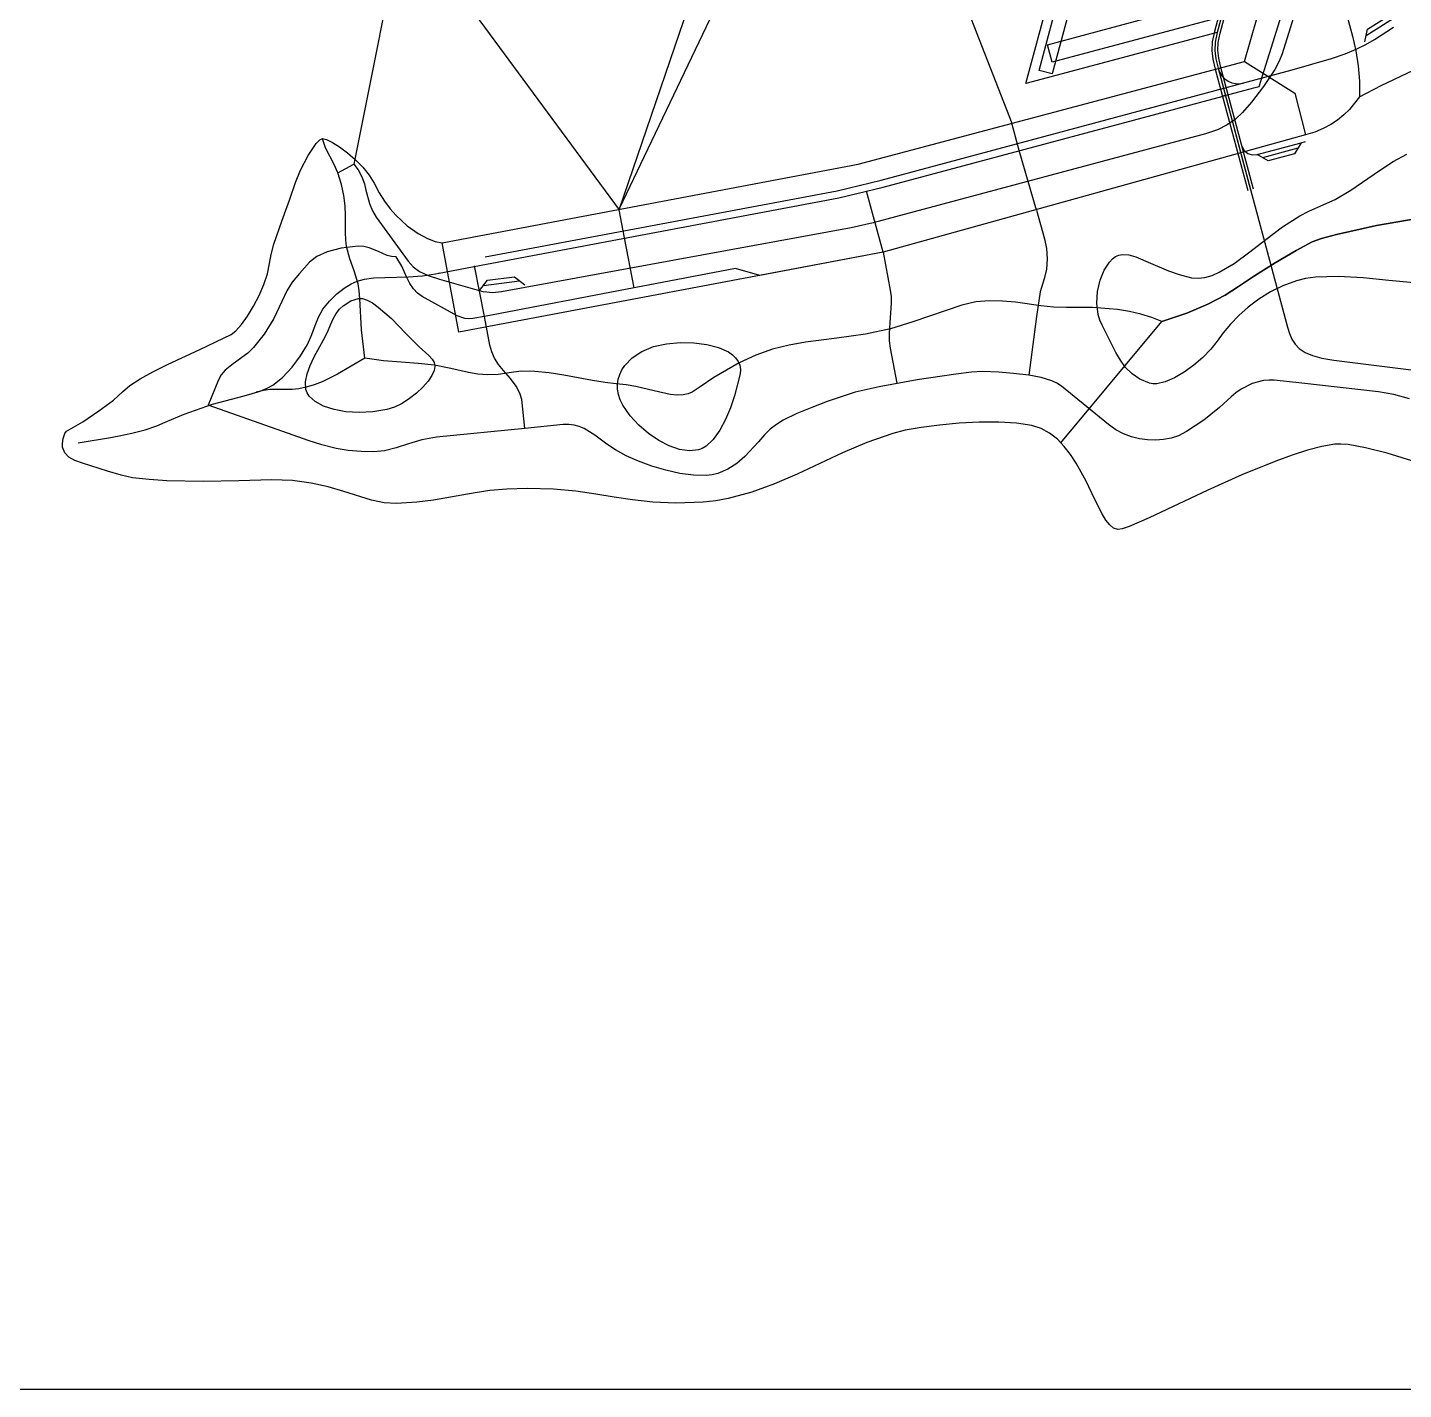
# Model space of a CAD drawing. Header units: millimetres. Extents: x 2 to 2848, y 1 to 2248.
# Drawn here: x 300.2 to 601.8, y 1.5 to 300.1 of the extents above; entities that cross this region are included whole.
import ezdxf

# ---------------------------------------------------------------- set-up
doc = ezdxf.new("R2010")
doc.units = ezdxf.units.MM
for name, color, linetype in [('100m', 7, 'CONTINUOUS'), ('9x', 7, 'CONTINUOUS'), ('9xx', 7, 'CONTINUOUS'), ('9xx淵', 7, 'CONTINUOUS'), ('9x淵', 7, 'CONTINUOUS'), ('島嶼', 7, 'CONTINUOUS'), ('州境', 7, 'CONTINUOUS'), ('市街地', 7, 'CONTINUOUS'), ('浦州港線', 7, 'CONTINUOUS'), ('浦陰交通', 7, 'CONTINUOUS'), ('海岸線', 7, 'CONTINUOUS'), ('海洋', 7, 'CONTINUOUS'), ('空港', 7, 'CONTINUOUS'), ('臨海線', 7, 'CONTINUOUS'), ('自轉車道・登山道', 7, 'CONTINUOUS'), ('航路', 7, 'CONTINUOUS'), ('車廠', 7, 'CONTINUOUS')]:
    doc.layers.add(name, color=color, linetype=linetype)

msp = doc.modelspace()

# ---------------------------------------------------------------- linework, layer by layer
at = {"layer": '100m', "color": 1}
msp.add_lwpolyline([(604.175101, 244.063313), (598.620353, 244.631237), (592.960367, 245.15532), (587.498984, 245.444948), (582.540047, 245.309512), (580.343946, 245.022829), (578.387398, 244.5584), (575.404439, 243.454119), (572.638017, 242.079892), (570.094963, 240.492223), (567.782108, 238.747612), (565.706282, 236.902563), (563.874318, 235.013577), (562.293046, 233.137155), (560.969298, 231.3298), (559.570893, 229.539375), (557.831727, 227.739577), (555.857815, 226.025768), (553.755168, 224.493312), (551.6298, 223.237574), (549.587724, 222.353917), (547.734952, 221.937704), (546.912684, 221.934691), (546.177498, 222.0843), (546.177498, 222.0843), (544.048826, 223.00299), (542.326139, 224.163705), (540.924893, 225.541757), (539.760543, 227.112462), (538.748546, 228.851135), (537.804359, 230.733089), (535.781238, 234.8281), (535.285604, 235.93797), (534.933838, 237.12117), (534.62665, 239.62845), (534.789156, 242.191717), (535.350838, 244.65275), (536.241177, 246.853327), (537.389656, 248.635225), (538.038661, 249.319726), (538.725756, 249.840223), (539.442126, 250.176941), (540.178958, 250.3101), (541.65571, 250.194238), (543.145159, 249.793005), (546.376728, 248.407437), (550.302827, 246.699427), (552.660439, 245.895138), (555.352618, 245.215), (556.811865, 245.083251), (558.311656, 245.260126), (559.851071, 245.710838), (561.42919, 246.400598), (564.697865, 248.358118), (568.110323, 250.854387), (571.659208, 253.611108), (575.337163, 256.349983), (579.136832, 258.792713), (581.08001, 259.816055), (583.050858, 260.661), (586.8346, 262.366019), (590.300352, 264.391905), (596.589993, 268.730412), (599.569933, 270.705101), (602.543986, 272.324789)], dxfattribs=at)
for points in [[(379.0119, 216.2842), (375.931541, 215.810816), (372.909998, 215.670625), (370.041085, 215.84384), (367.418615, 216.310675), (365.136404, 217.051345), (363.288264, 218.046063), (361.968012, 219.275043), (361.53516, 219.971199), (361.26946, 220.7185), (361.17169, 222.348346), (361.516985, 224.116764), (362.193959, 225.974266), (363.091228, 227.871362), (365.101112, 231.58638), (365.990958, 233.305322), (366.65556, 234.8659), (367.226304, 236.219654), (367.89482, 237.361839), (368.640068, 238.308539), (369.44101, 239.075838), (371.125815, 240.136567), (372.78092, 240.6727), (373.654471, 240.657647), (374.680248, 240.314731), (375.842162, 239.672406), (377.124125, 238.759125), (379.983839, 236.233506), (383.13068, 232.9655), (386.049801, 230.076953), (388.18675, 228.1485), (388.903123, 227.361818), (389.353409, 226.596172), (389.514093, 225.778564), (389.36166, 224.836), (388.867969, 223.76577), (388.02304, 222.540747), (386.888204, 221.238507), (385.524788, 219.936625), (383.99412, 218.712678), (382.357531, 217.644241), (380.676348, 216.808889), (379.0119, 216.2842)], [(447.27812, 207.4437), (445.321212, 207.254342), (443.160572, 207.566723), (440.88233, 208.33184), (438.572618, 209.500688), (436.317564, 211.024262), (434.2033, 212.853558), (432.315955, 214.939572), (430.74166, 217.2333), (430.150996, 218.419662), (429.761871, 219.592845), (429.564983, 220.745875), (429.551029, 221.871775), (429.710709, 222.963569), (430.034721, 224.01428), (430.513761, 225.016932), (431.13853, 225.96455), (432.788043, 227.666777), (434.908846, 229.06515), (437.426523, 230.103861), (440.26666, 230.7271), (443.282497, 230.974618), (446.285931, 230.92138), (449.140538, 230.564286), (451.70989, 229.900238), (453.857562, 228.926134), (454.730635, 228.321843), (455.447129, 227.638877), (455.989989, 226.876846), (456.342163, 226.035365), (456.486598, 225.114045), (456.40624, 224.1125), (455.192177, 219.328622), (454.288005, 216.70544), (453.201818, 214.13365), (451.945676, 211.767416), (450.531639, 209.760903), (448.971767, 208.268276), (448.140912, 207.762846), (447.27812, 207.4437)]]:
    msp.add_lwpolyline(points, close=True, dxfattribs=at)
at = {"layer": '9x', "color": 1}
for points in [[(378.51953, 245.2666), (383.716648, 245.41585), (386.825588, 245.656834), (389.64194, 246.0571), (390.48512, 246.227706), (390.364958, 246.207892), (390.433816, 246.223075), (400.85228, 248.2099), (478.067545, 262.7171), (487.761786, 265.07), (487.780086, 265.07), (562.285169, 285.03355), (562.963258, 285.215244), (562.958045, 285.21385), (562.380436, 285.059084), (563.517775, 285.363839), (569.335499, 286.9227), (570.185502, 287.1505), (579.630956, 317.3297)], [(311.34986, 209.008), (318.874639, 210.277238), (319.146047, 210.324377), (320.34781, 210.5297), (323.11562, 211.102209), (326.012539, 211.87375), (328.58883, 212.727416), (330.39476, 213.5463), (334.553476, 215.331462), (340.77035, 217.4839), (347.694398, 219.293275), (351.220807, 220.374306), (352.737943, 220.976134), (353.99116, 221.6254), (356.142461, 223.326622), (358.23178, 225.5976), (360.096954, 228.118478), (361.57582, 230.5694), (362.575602, 232.761536), (363.279386, 234.725962), (363.983757, 236.557058), (364.9853, 238.3492), (366.406476, 240.097048), (368.03113, 241.653412), (369.675667, 242.939945), (371.15649, 243.8783), (372.462607, 244.463223), (374.067246, 244.899562), (376.057267, 245.172345), (378.51953, 245.2666)]]:
    msp.add_lwpolyline(points, dxfattribs=at)
at = {"layer": '9xx', "color": 2}
for points in [[(566.808507, 387.0981), (587.389359, 310.2893), (590.647798, 298.1286), (591.384225, 294.952033), (591.908993, 291.644188), (592.178913, 288.268973), (592.150796, 284.8903), (591.117797, 283.440298), (589.986415, 282.104975), (588.742924, 280.884309), (587.373602, 279.778275), (585.864725, 278.786851), (584.202568, 277.910012), (582.373408, 277.147737), (580.36352, 276.5), (487.75936, 250.8354), (460.77186, 245.676), (455.41405, 247.2636), (433.18042, 243.0179), (400.36974, 236.7329)], [(592.150796, 284.8903), (596.942734, 287.329548), (604.036195, 290.694962), (611.964272, 294.136745), (615.782884, 295.620713), (619.260059, 296.8051), (636.138441, 295.2493), (638.563356, 296.231434), (644.340167, 298.721875), (651.221969, 302.036678), (654.375086, 303.789483), (656.961862, 305.4919), (659.231043, 307.430726), (661.592306, 309.847514), (666.433225, 315.501087), (671.168906, 321.224842), (673.398624, 323.729357), (675.48364, 325.791), (677.761707, 327.659732), (680.501587, 329.648784), (686.795004, 333.75315), (698.63397, 340.824)], [(521.362219, 260.0018), (517.574603, 273.0935), (515.984677, 279.072)], [(487.75934, 250.8354), (484.115287, 264.2116)], [(431.09906, 253.9217), (429.92103, 260.0934)], [(521.362217, 260.0018), (523.146673, 253.7112), (523.574241, 251.645781), (523.742552, 249.365825), (523.589533, 247.071956), (523.053113, 244.9648), (522.196247, 242.0802), (521.369323, 236.7329), (519.700105, 223.8475)], [(433.18041, 243.0179), (431.09906, 253.9217)], [(400.36974, 236.7329), (397.83235, 236.2418), (396.956803, 236.169655), (396.07999, 236.266138), (394.40629, 236.8265), (386.71227, 241.1061), (385.698141, 241.815486), (384.814481, 242.750013), (384.028961, 243.938358), (383.30925, 245.4092), (382.309934, 247.73525), (381.06614, 249.8102), (380.035592, 249.857162), (379.058321, 250.103242), (377.150627, 250.930688), (375.117095, 251.768389), (373.982526, 252.02729), (372.73176, 252.0922), (368.980808, 251.691198), (365.946622, 250.899438), (363.638365, 249.829783), (362.0652, 248.5951), (359.832138, 246.157591), (358.269252, 244.213075), (357.087258, 242.307672), (355.99687, 239.9875), (354.204146, 236.238984), (352.119469, 232.808), (349.774142, 229.890991), (348.513518, 228.686615), (347.19947, 227.6844), (344.988022, 226.138373), (343.556741, 224.939738), (342.673518, 223.889733), (342.10624, 222.7896), (339.8402, 217.242)], [(487.759342, 250.8354), (489.346869, 242.5011), (489.504804, 241.114992), (489.511215, 239.613466), (489.279904, 236.37755), (489.073807, 233.020134), (489.111737, 231.366733), (489.313799, 229.768), (490.802081, 222.062)], [(400.36974, 236.7329), (398.24161, 247.7946)], [(409.26448, 212.1657), (408.55487, 218.4918), (408.156361, 219.91248), (407.311784, 221.444263), (406.087142, 223.096214), (404.54844, 224.8774), (403.466454, 226.201933), (402.614745, 227.547438), (401.989228, 228.943248), (401.58582, 230.4187), (400.36974, 236.7329)], [(603.142725, 218.676975), (599.72468, 219.593945), (596.345108, 220.1756), (579.517344, 222.0671), (573.450131, 222.7481), (572.3579, 222.783934), (571.174987, 222.664013), (568.67277, 221.98735), (566.214781, 220.779013), (565.087152, 219.994497), (564.072319, 219.0999), (561.509966, 216.7463), (558.034517, 213.96175), (554.280533, 211.4778), (552.497391, 210.577159), (550.882575, 210.026), (549.224132, 209.729742), (547.500559, 209.595098), (545.735788, 209.63704), (543.953748, 209.870537), (542.178373, 210.310562), (540.433593, 210.972083), (538.743339, 211.870072), (537.131544, 213.0195), (526.84166, 221.4385), (525.871588, 222.084648), (524.751282, 222.61225), (522.404652, 223.35175), (519.700107, 223.8475), (516.371992, 224.23325), (513.097317, 224.498453), (509.535979, 224.619), (507.144932, 224.472106), (503.720146, 224.075272), (495.211993, 222.794875), (486.896781, 221.303991), (481.659771, 220.1288), (475.539224, 218.039663), (472.154853, 216.7924), (468.862495, 215.478913), (465.888644, 213.964192), (464.402766, 213.02942), (463.04443, 211.9905), (461.766237, 210.739155), (460.431039, 209.241164), (457.431776, 205.991963), (455.688782, 204.48411), (453.730928, 203.21633), (451.518748, 202.3103), (450.304954, 202.030966), (449.01278, 201.8877), (446.212448, 201.935991), (443.216046, 202.324727), (440.132446, 202.998727), (437.070517, 203.902813), (434.139134, 204.981803), (431.447165, 206.180517), (429.103483, 207.443776), (427.21696, 208.7164), (424.572098, 210.699638), (422.260919, 212.1185), (421.155134, 212.597259), (420.042378, 212.912088), (418.89252, 213.055372), (417.67543, 213.0195), (409.26448, 212.1657), (389.86354, 210.2219), (386.640979, 209.647641), (383.745432, 208.785475), (381.064667, 207.897397), (378.48645, 207.2454), (376.081355, 207.028184), (373.339782, 207.086875), (370.530503, 207.364903), (367.92229, 207.8057), (364.724957, 208.606167), (361.756165, 209.540463), (357.45208, 211.0818), (339.8402, 217.242)]]:
    msp.add_lwpolyline(points, dxfattribs=at)
at = {"layer": '9xx淵', "color": 1}
for points in [[(566.808505, 387.0981), (587.389357, 310.2893), (590.647796, 298.1286), (591.384223, 294.952033), (591.908991, 291.644188), (592.178911, 288.268973), (592.150794, 284.8903), (591.117795, 283.440298), (589.986413, 282.104975), (588.742922, 280.884309), (587.3736, 279.778275), (585.864723, 278.786851), (584.202566, 277.910012), (582.373406, 277.147737), (580.363518, 276.5), (487.759358, 250.8354), (460.77186, 245.676), (455.41405, 247.2636), (433.18042, 243.0179), (400.36974, 236.7329)], [(592.150794, 284.8903), (596.942732, 287.329548), (604.036193, 290.694962), (611.96427, 294.136745), (615.782882, 295.620713), (619.260057, 296.8051), (636.138439, 295.2493), (638.563354, 296.231434), (644.340165, 298.721875), (651.221967, 302.036678), (654.375084, 303.789483), (656.96186, 305.4919), (659.231041, 307.430726), (661.592304, 309.847514), (666.433224, 315.501087), (671.168906, 321.224842), (673.398624, 323.729357), (675.48364, 325.791), (677.761707, 327.659732), (680.501587, 329.648784), (686.795004, 333.75315), (698.63397, 340.824)], [(521.362217, 260.0018), (517.574601, 273.0935), (515.984684, 279.072)], [(487.759338, 250.8354), (484.115285, 264.2116)], [(431.09906, 253.9217), (429.92103, 260.0934)], [(521.362215, 260.0018), (523.146671, 253.7112), (523.574239, 251.645781), (523.74255, 249.365825), (523.589531, 247.071956), (523.053111, 244.9648), (522.196245, 242.0802), (521.369321, 236.7329), (519.700103, 223.8475)], [(433.18041, 243.0179), (431.09906, 253.9217)], [(400.36974, 236.7329), (397.83235, 236.2418), (396.956803, 236.169655), (396.07999, 236.266138), (394.40629, 236.8265), (386.71227, 241.1061), (385.698141, 241.815486), (384.814481, 242.750013), (384.028961, 243.938358), (383.30925, 245.4092), (382.309934, 247.73525), (381.06614, 249.8102), (380.035592, 249.857162), (379.058321, 250.103242), (377.150627, 250.930688), (375.117095, 251.768389), (373.982526, 252.02729), (372.73176, 252.0922), (368.980808, 251.691198), (365.946622, 250.899438), (363.638365, 249.829783), (362.0652, 248.5951), (359.832138, 246.157591), (358.269252, 244.213075), (357.087258, 242.307672), (355.99687, 239.9875), (354.204146, 236.238984), (352.119469, 232.808), (349.774142, 229.890991), (348.513518, 228.686615), (347.19947, 227.6844), (344.988022, 226.138373), (343.556741, 224.939738), (342.673518, 223.889733), (342.10624, 222.7896), (339.8402, 217.242)], [(487.75934, 250.8354), (489.346867, 242.5011), (489.504802, 241.114992), (489.511213, 239.613466), (489.279902, 236.37755), (489.073805, 233.020134), (489.111735, 231.366733), (489.313797, 229.768), (490.802079, 222.062)], [(400.36974, 236.7329), (398.24161, 247.7946)], [(409.26448, 212.1657), (408.55487, 218.4918), (408.156361, 219.91248), (407.311784, 221.444263), (406.087142, 223.096214), (404.54844, 224.8774), (403.466454, 226.201933), (402.614745, 227.547438), (401.989228, 228.943248), (401.58582, 230.4187), (400.36974, 236.7329)], [(603.142723, 218.676975), (599.724678, 219.593945), (596.345106, 220.1756), (579.517342, 222.0671), (573.450128, 222.7481), (572.357897, 222.783934), (571.174985, 222.664012), (568.672768, 221.98735), (566.214778, 220.779012), (565.08715, 219.994497), (564.072316, 219.0999), (561.509964, 216.7463), (558.034515, 213.96175), (554.280531, 211.4778), (552.497389, 210.577159), (550.882573, 210.026), (549.22413, 209.729742), (547.500557, 209.595098), (545.735786, 209.63704), (543.953746, 209.870537), (542.178371, 210.310562), (540.433591, 210.972083), (538.743337, 211.870072), (537.131542, 213.0195), (526.841658, 221.4385), (525.871586, 222.084648), (524.75128, 222.61225), (522.40465, 223.35175), (519.700105, 223.8475), (516.37199, 224.23325), (513.097315, 224.498453), (509.535977, 224.619), (507.14493, 224.472106), (503.720144, 224.075272), (495.211991, 222.794875), (486.896779, 221.303991), (481.659769, 220.1288), (475.539222, 218.039663), (472.154851, 216.7924), (468.862494, 215.478913), (465.888644, 213.964192), (464.402766, 213.02942), (463.04443, 211.9905), (461.766237, 210.739155), (460.431039, 209.241164), (457.431776, 205.991963), (455.688782, 204.48411), (453.730928, 203.21633), (451.518748, 202.3103), (450.304954, 202.030966), (449.01278, 201.8877), (446.212448, 201.935991), (443.216046, 202.324727), (440.132446, 202.998727), (437.070517, 203.902813), (434.139134, 204.981803), (431.447165, 206.180517), (429.103483, 207.443776), (427.21696, 208.7164), (424.572098, 210.699638), (422.260919, 212.1185), (421.155134, 212.597259), (420.042378, 212.912088), (418.89252, 213.055372), (417.67543, 213.0195), (409.26448, 212.1657), (389.86354, 210.2219), (386.640979, 209.647641), (383.745432, 208.785475), (381.064667, 207.897397), (378.48645, 207.2454), (376.081355, 207.028184), (373.339782, 207.086875), (370.530503, 207.364903), (367.92229, 207.8057), (364.724957, 208.606167), (361.756165, 209.540463), (357.45208, 211.0818), (339.8402, 217.242)]]:
    msp.add_lwpolyline(points, dxfattribs=at)
at = {"layer": '9x淵', "color": 1}
msp.add_lwpolyline([(378.51954, 245.2666), (383.716657, 245.41585), (386.825598, 245.656834), (389.64195, 246.0571), (390.48513, 246.227706), (390.364968, 246.207892), (390.433826, 246.223075), (400.85229, 248.2099), (478.067558, 262.7171), (487.761799, 265.07), (487.780099, 265.07), (562.285182, 285.03355), (562.963271, 285.215244), (562.958059, 285.21385), (562.380449, 285.059084), (563.517789, 285.363839), (569.335512, 286.9227), (570.185521, 287.1505), (579.630958, 317.3302)], dxfattribs=at)
at = {"layer": '島嶼', "color": 3}
msp.add_lwpolyline([(526.848798, 316.768473), (568.774392, 328.002402), (561.00248, 298.997232), (519.076886, 287.763303)], close=True, dxfattribs=at)
at = {"layer": '州境', "color": 1}
msp.add_lwpolyline([(526.731673, 209.0219), (548.878118, 235.6219), (554.312411, 237.471884), (558.915748, 239.4087), (562.70053, 241.370341), (565.679159, 243.2948), (569.149749, 245.642961), (573.699342, 248.487237), (578.27374, 251.182695), (581.818743, 253.0844), (583.880633, 253.823374), (587.151751, 254.70497), (595.907805, 256.623187), (605.259172, 258.293361)], dxfattribs=at)
at = {"layer": '市街地', "color": 7}
msp.add_lwpolyline([(391.13492, 252.8295), (482.29282, 270.112), (566.94968, 292.6257), (577.98228, 285.6281), (580.36352, 276.5), (487.75936, 250.8354), (394.75832, 233.2406)], close=True, dxfattribs=at)
at = {"layer": '浦州港線', "color": 1}
for points in [[(400.55684, 249.7824), (477.7309, 264.2818), (487.36598, 266.6204), (577.41872, 290.7499), (586.021251, 293.239106), (589.034301, 294.28754), (591.4686, 295.2899), (593.534191, 296.309716), (595.441119, 297.410519), (599.61916, 300.1092)], [(400.55684, 249.7824), (477.7309, 264.2818), (487.36598, 266.6204), (577.41872, 290.7499), (586.021251, 293.239106), (589.034301, 294.28754), (591.4686, 295.2899), (593.534191, 296.309716), (595.441119, 297.410519), (599.61916, 300.1092)], [(561.21432, 291.0521), (561.54521, 290.197508), (562.034293, 289.45012), (562.65324, 288.821132), (563.373721, 288.321738), (564.167409, 287.963132), (565.005974, 287.756511), (565.861087, 287.713069), (566.70442, 287.844)], [(561.21432, 291.0521), (561.54521, 290.197508), (562.034293, 289.45012), (562.65324, 288.821132), (563.373721, 288.321738), (564.167409, 287.963132), (565.005974, 287.756511), (565.861087, 287.713069), (566.70442, 287.844)]]:
    msp.add_lwpolyline(points, dxfattribs=at)
at = {"layer": '浦陰交通', "color": 5}
for points in [[(582.948378, 319.189), (575.211758, 294.295), (574.563956, 292.682203), (573.607786, 290.885264), (571.136965, 287.107812), (568.532551, 283.700355), (566.527798, 281.4006), (564.980536, 279.970644), (563.186915, 278.6974), (561.037716, 277.606031), (558.423718, 276.7217), (490.503238, 258.5225), (485.602911, 257.247987), (480.741718, 256.1306), (404.13332, 242.1127), (402.171893, 241.921575), (400.23091, 242.1257)], [(371.74519, 270.1282), (372.714249, 268.835403), (373.499145, 267.32775), (374.073569, 265.793772), (374.41121, 264.422), (375.211904, 261.4425), (375.86994, 259.860744), (376.67565, 258.4852), (383.65937, 248.8469), (384.765855, 247.605262), (386.18063, 246.59035), (388.061582, 245.706238), (390.5666, 244.857), (400.23091, 242.1257)]]:
    msp.add_lwpolyline(points, dxfattribs=at)
at = {"layer": '浦陰交通', "color": 1}
for points in [[(582.948378, 319.189), (575.211758, 294.295), (574.563956, 292.682203), (573.607786, 290.885264), (571.136965, 287.107812), (568.532551, 283.700355), (566.527798, 281.4006), (564.980536, 279.970644), (563.186915, 278.6974), (561.037716, 277.606031), (558.423718, 276.7217), (490.503238, 258.5225), (485.602911, 257.247987), (480.741718, 256.1306), (404.13332, 242.1127), (402.176209, 241.92015), (400.23091, 242.1257)], [(371.74519, 270.1282), (372.714249, 268.835403), (373.499145, 267.32775), (374.073569, 265.793772), (374.41121, 264.422), (375.211904, 261.4425), (375.86994, 259.860744), (376.67565, 258.4852), (383.65937, 248.8469), (384.765855, 247.605262), (386.18063, 246.59035), (388.061582, 245.706238), (390.5666, 244.857), (400.23091, 242.1257)]]:
    msp.add_lwpolyline(points, dxfattribs=at)
at = {"layer": '海岸線', "color": 4}
msp.add_lwpolyline([(603.650055, 205.082361), (598.233624, 206.738019), (593.527538, 207.95014), (589.663477, 208.630631), (588.088356, 208.743987), (586.77312, 208.6914), (583.930562, 208.201702), (580.784051, 207.395186), (577.394975, 206.320436), (573.824719, 205.026034), (566.386215, 201.972615), (558.95963, 198.6236), (546.106581, 192.593466), (541.662299, 190.689689), (540.150571, 190.185666), (539.1943, 190.045), (538.287642, 190.343633), (537.426723, 191.041268), (536.593979, 192.084522), (535.771849, 193.420009), (534.089177, 196.754152), (532.238206, 200.616625), (530.078435, 204.580357), (528.838842, 206.466736), (527.469362, 208.218278), (525.952431, 209.781599), (524.270486, 211.103316), (522.405966, 212.130044), (520.341307, 212.8084), (517.024734, 213.317064), (513.1198, 213.546003), (508.850195, 213.531329), (504.439608, 213.30915), (500.111728, 212.915578), (496.090244, 212.386722), (492.598846, 211.758693), (489.861222, 211.0676), (484.200965, 209.071743), (478.892013, 206.827891), (468.892133, 202.155675), (463.983259, 200.007047), (458.989799, 198.169897), (453.80278, 196.784092), (451.102632, 196.304152), (448.31323, 195.9895), (442.314232, 195.818992), (437.269278, 196.020381), (432.869157, 196.485836), (428.804657, 197.107525), (424.766568, 197.777617), (420.445678, 198.388281), (415.532776, 198.831686), (409.71865, 199), (405.281298, 198.875025), (401.578606, 198.548488), (398.366295, 198.080594), (395.400086, 197.53155), (389.228866, 196.430838), (385.535298, 195.999581), (381.11072, 195.728), (378.391726, 195.890375), (375.597975, 196.473595), (369.536512, 198.336138), (366.143958, 199.332243), (362.426959, 200.182761), (358.323094, 200.746083), (353.76994, 200.8806), (346.583315, 200.677111), (338.735862, 200.553788), (330.778644, 200.71147), (326.931079, 200.958452), (323.26272, 201.351), (320.761845, 201.893952), (317.760975, 202.789413), (312.26148, 204.5693), (310.627039, 205.156138), (309.313577, 205.898975), (308.391747, 206.851925), (307.9322, 208.0691), (307.9321, 208.0691), (307.893401, 208.868177), (308.02241, 209.974462), (308.442884, 211.080992), (308.801094, 211.538422), (309.27858, 211.8808), (312.350109, 213.652591), (315.89704, 216.01345), (319.082291, 218.377084), (321.06878, 220.1572), (322.644298, 221.573624), (324.911861, 223.059472), (327.72511, 224.602859), (330.937687, 226.1919), (337.975395, 229.459403), (344.85412, 232.7669), (345.905966, 233.575715), (347.132188, 234.95693), (348.445373, 236.785957), (349.758107, 238.938212), (350.982979, 241.28911), (352.032573, 243.714064), (352.819478, 246.088489), (353.25628, 248.2878), (353.61554, 250.272265), (354.237784, 252.567509), (355.949485, 257.603275), (357.747893, 262.420978), (358.98952, 266.0465), (360.066799, 268.814483), (361.73534, 271.994112), (363.509376, 274.615161), (364.284153, 275.413021), (364.90314, 275.7074), (365.79875, 275.484029), (367.087179, 274.848631), (368.645761, 273.86453), (370.35183, 272.59505), (372.08272, 271.103513), (373.715766, 269.453244), (375.128301, 267.707565), (376.19766, 265.9298), (377.306745, 263.835084), (378.480426, 261.971496), (379.699846, 260.325964), (380.946149, 258.885417), (383.44398, 256.566989), (385.823065, 254.911638), (387.932553, 253.814787), (389.621593, 253.171864), (391.13492, 252.8295), (482.29282, 270.1119), (566.94968, 292.6257), (576.68122, 326.4228)], dxfattribs=at)
at = {"layer": '海洋', "color": 1}
msp.add_lwpolyline([(1.5, 2248.49997), (2848.5, 2248.49997), (2848.5, 1.49997), (1.5, 1.49997)], close=True, dxfattribs=at)
at = {"layer": '空港', "color": 1}
for points in [[(521.938672, 290.648792), (528.926786, 316.728789), (531.824563, 315.952332), (524.836449, 289.872335)], [(523.790532, 296.291795), (558.563862, 305.609281), (559.599138, 301.745577), (524.825808, 292.428092)]]:
    msp.add_lwpolyline(points, close=True, dxfattribs=at)
at = {"layer": '臨海線', "color": 7}
for points in [[(568.146589, 328.171), (560.374754, 299.166), (559.915927, 296.938037), (559.825796, 294.995075), (560.054692, 293.084025), (560.552947, 290.9518), (567.692299, 264.3399)], [(568.77438, 328.0025), (561.00248, 298.9973), (560.559363, 296.867625), (560.470595, 295.02385), (560.692469, 293.197025), (561.18128, 291.1182), (568.3124, 264.5371)], [(568.968841, 264.5988), (561.809615, 291.2846), (561.330248, 293.310025), (561.115394, 295.052625), (561.202799, 296.797213), (561.630205, 298.8286), (569.40217, 327.834)], [(568.3124, 264.5371), (576.42022, 234.3475), (576.836136, 232.976053), (577.35761, 231.738439), (578.052852, 230.63504), (578.990075, 229.666238), (580.237489, 228.832411), (581.863307, 228.133942), (583.93574, 227.571212), (586.523, 227.1446), (689.04757, 214.329), (691.784219, 214.110647), (694.446526, 214.130458), (697.090465, 214.353587), (699.77201, 214.745188), (705.471819, 215.894423), (711.99375, 217.2994), (867.15598, 248.8469)]]:
    msp.add_lwpolyline(points, dxfattribs=at)
at = {"layer": '臨海線', "color": 3}
msp.add_lwpolyline([(568.77438, 328.0025), (561.00248, 298.9973), (560.559363, 296.867625), (560.470595, 295.02385), (560.692469, 293.197025), (561.18128, 291.1182), (568.32452, 264.4919)], dxfattribs=at)
at = {"layer": '臨海線', "color": 1}
msp.add_lwpolyline([(576.420212, 234.3475), (576.836128, 232.976053), (577.357602, 231.738439), (578.052844, 230.63504), (578.990067, 229.666238), (580.237481, 228.832411), (581.863299, 228.133942), (583.935732, 227.571212), (586.522992, 227.1446), (689.04756, 214.329), (691.784209, 214.110647), (694.446516, 214.130458), (697.090455, 214.353587), (699.772, 214.745188), (705.471809, 215.894423), (711.99374, 217.2994), (867.15597, 248.8469)], dxfattribs=at)
at = {"layer": '自轉車道・登山道', "color": 3}
for points in [[(374.17734, 227.5695), (373.449899, 233.799863), (373.0625, 240.6714), (372.945595, 242.321408), (372.672879, 243.862902), (371.83055, 246.707163), (370.876591, 249.377817), (370.15208, 252.0485), (369.988351, 253.496522), (369.945961, 255.110873), (369.941429, 258.831288), (369.837398, 260.93371), (369.570932, 263.195183), (369.071087, 265.613886), (368.26692, 268.188), (367.431303, 270.042239), (366.471331, 271.824263), (365.565796, 273.65678), (364.89349, 275.6625)], [(368.26692, 268.188), (371.74519, 270.1282)], [(605.259172, 258.293361), (595.907805, 256.623187), (587.15175, 254.70497), (583.880631, 253.823374), (581.81874, 253.0844), (578.273739, 251.182695), (573.699341, 248.487237), (569.149748, 245.642961), (565.67916, 243.2948), (562.700532, 241.370341), (558.915751, 239.4087), (554.312415, 237.471884), (548.87812, 235.6219), (546.640425, 236.488664), (544.259129, 237.204781), (541.752241, 237.776739), (539.137769, 238.211025), (533.658109, 238.692531), (527.96422, 238.7012), (525.11861, 238.748166), (522.317946, 239.024239), (516.750597, 239.812062), (513.933488, 240.09799), (511.060471, 240.16138), (508.106332, 239.88932), (505.04586, 239.1689), (494.299951, 235.5324), (489.352334, 234.025456), (483.90484, 232.8079), (477.61837, 231.973292), (470.726782, 231.112387), (467.139028, 230.455567), (463.501944, 229.532364), (459.849514, 228.256176), (456.21572, 226.5404), (450.696602, 223.313164), (447.703182, 221.278587), (445.902454, 220.120967), (445.032784, 219.772358), (443.96141, 219.5246), (442.632058, 219.456441), (441.114155, 219.628359), (437.600395, 220.42495), (433.595528, 221.379416), (431.46374, 221.748678), (429.27495, 221.9568), (426.846452, 222.203255), (424.054008, 222.665667), (417.81577, 223.839337), (414.589221, 224.351084), (411.437214, 224.679764), (408.469373, 224.725621), (405.79532, 224.3889), (403.37687, 224.004677), (401.093255, 223.928492), (398.930225, 224.091283), (396.873529, 224.423987), (393.022133, 225.322889), (389.42506, 226.0727), (385.845531, 226.4381), (382.116912, 226.680725), (378.230438, 226.993512), (374.17734, 227.5694), (368.149575, 224.055675), (364.804633, 222.406212), (363.074336, 221.733035), (361.31499, 221.2084), (359.67399, 220.880084), (358.248124, 220.730455), (355.766641, 220.717312), (353.320238, 220.669089), (351.938221, 220.475608), (350.35861, 220.0859)]]:
    msp.add_lwpolyline(points, dxfattribs=at)
at = {"layer": '航路', "color": 6}
for points in [[(500.37719, 420.3274), (492.78312, 391.986), (429.86322, 260.172)], [(382.53968, 324.4005), (429.92103, 260.0935), (473.55466, 387.8923), (464.6722, 406.7881)], [(473.55466, 387.8923), (515.9847, 279.072)], [(383.11081, 326.9097), (371.74519, 270.1282)]]:
    msp.add_lwpolyline(points, dxfattribs=at)
at = {"layer": '車廠', "color": 1}
for points in [[(593.343683, 296.913539), (593.960266, 299.673951), (599.025744, 302.889704), (601.786142, 302.273125), (601.786142, 302.273125)], [(593.65197, 298.293742), (600.405947, 302.581417)]]:
    msp.add_lwpolyline(points, dxfattribs=at)
at = {"layer": '車廠', "color": 7}
for points in [[(566.36799, 274.0796), (566.870996, 273.075236), (567.674362, 272.418563), (568.66245, 272.125658), (569.71962, 272.2126), (579.3789, 274.8008), (580.34903, 275.0395)], [(579.383069, 274.796505), (577.968846, 272.347013), (572.17328, 270.794096), (569.7238, 272.208313), (569.7238, 272.208313)], [(578.675962, 273.57176), (570.948535, 271.501203)]]:
    msp.add_lwpolyline(points, dxfattribs=at)
at = {"layer": '車廠', "color": 5}
for points in [[(399.28188, 242.410698), (401.019818, 244.642203), (406.973976, 245.382568), (409.20547, 243.644639), (409.20547, 243.644639)], [(400.150844, 243.52645), (408.089728, 244.513604)]]:
    msp.add_lwpolyline(points, dxfattribs=at)

doc.saveas('drawing.dxf')
